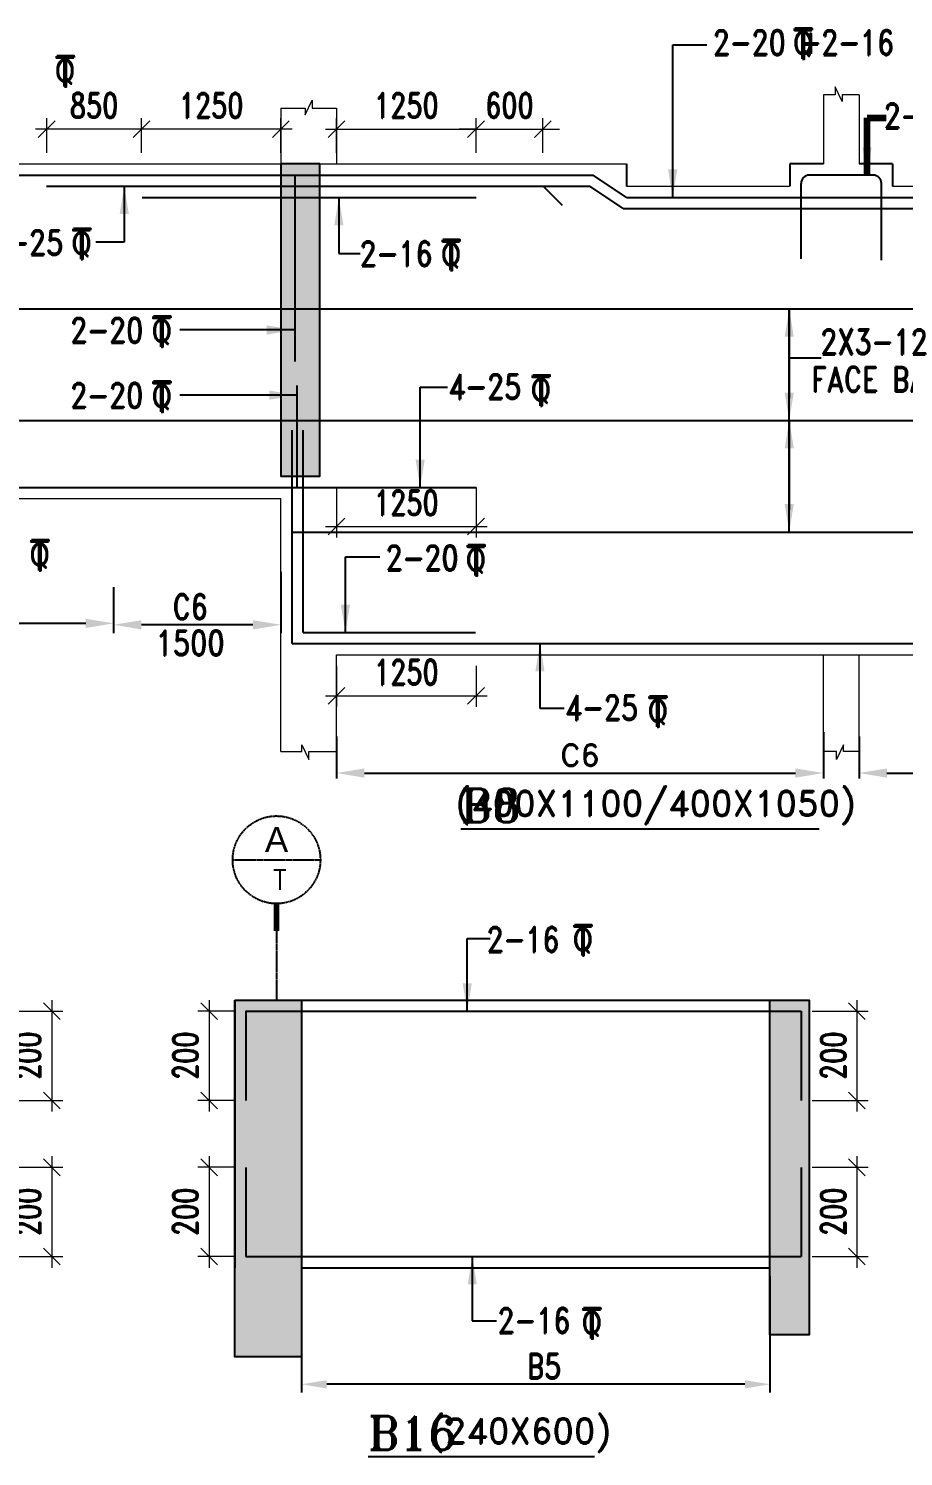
# Model space of a CAD drawing. Header units: millimetres. Extents: x 2061841 to 105821645, y -77612 to 48520811.
# Drawn here: x 2566034 to 2573880, y 29603 to 42404 of the extents above; entities that cross this region are included whole.
import ezdxf
from ezdxf.enums import TextEntityAlignment as Align

# ---------------------------------------------------------------- set-up
doc = ezdxf.new("R2010")
doc.units = ezdxf.units.MM
doc.header["$LTSCALE"] = 10
doc.header["$MEASUREMENT"] = 0
doc.linetypes.add('BASEMENT COLUMN SETTING OUT-PART 2_R4$0$CENTER', pattern=[2, 1.25, -0.25, 0.25, -0.25])
doc.linetypes.add('CENTER', pattern=[2, 1.25, -0.25, 0.25, -0.25])
for name, color, linetype in [('A-Grid-Tower', 8, 'CENTER'), ('BASEMENT COLUMN SETTING OUT-PART 2_R4$0$A-GRID-MAIN', 2, 'BASEMENT COLUMN SETTING OUT-PART 2_R4$0$CENTER'), ('BEAM', 4, 'Continuous'), ('BEAM HATCH', 252, 'Continuous'), ('BEAM STIRRUPS', 3, 'Continuous'), ('DIM1', 3, 'Continuous'), ('LEADER', 3, 'Continuous'), ('REIN', 1, 'Continuous'), ('SHEET', 7, 'Continuous'), ('VIN_BEAM', 4, 'Continuous')]:
    doc.layers.add(name, color=color, linetype=linetype)
doc.layers.add('TEXT', color=2, linetype='Continuous', lineweight=25)
doc.layers.add('VIN_SLAB DIMENSION', color=3, linetype='Continuous', lineweight=13)
doc.styles.add('200', font='romand.shx', dxfattribs={"width": 0.8, "height": 225})
doc.styles.add('BASEMENT COLUMN SETTING OUT-PART 2_R4$0$MAS-TXTL', font='arial.ttf', dxfattribs={"height": 200})
doc.styles.add('BASEMENT COLUMN SETTING OUT-PART 2_R4$0$MAS-TXTS', font='romans.shx', dxfattribs={"width": 0.8, "height": 180})
doc.styles.add('GRID', font='romand.shx')
doc.styles.add('PK', font='romand.shx', dxfattribs={"width": 0.7, "height": 225})
doc.styles.add('PRP 100', font='romand.shx', dxfattribs={"width": 0.75})
doc.styles.add('RD', font='romand.shx', dxfattribs={"width": 0.9, "height": 225})
doc.styles.add('ROMAND', font='romand', dxfattribs={"height": 200})
doc.styles.add('RT', font='romant.shx', dxfattribs={"height": 250})
doc.dimstyles.new('dim', dxfattribs={"dimtxt": 225, "dimasz": 150, "dimexe": 100, "dimexo": 100, "dimgap": 100, "dimtad": 1, "dimdec": 0, "dimlfac": -1, "dimrnd": 5, "dimdsep": 46, "dimtxsty": 'PRP 100', "dimblk": 'OBLIQUE', "dimcen": 1.5, "dimdle": 100, "dimclrd": 3, "dimclre": 3, "dimclrt": 2, "dimadec": 0, "dimazin": 0, "dimtfac": 1, "dimtdec": 0, "dimtix": 1, "dimtmove": 0, "dimatfit": 3, "dimldrblk": 'OBLIQUE', "dimfxl": 200, "dimlwd": -1, "dimlwe": -1, "dimarcsym": 0})
doc.dimstyles.new('GR', dxfattribs={"dimtxt": 225, "dimasz": 100, "dimexe": 50, "dimexo": 50, "dimgap": 40, "dimtad": 1, "dimdec": 0, "dimzin": 0, "dimdsep": 46, "dimtxsty": 'RD', "dimblk1": 'OBLIQUE', "dimblk2": 'OBLIQUE', "dimsah": 1, "dimcen": 0, "dimdle": 100, "dimclrd": 3, "dimclre": 3, "dimclrt": 2, "dimadec": 0, "dimazin": 0, "dimtfac": 1, "dimtdec": 0, "dimtix": 1, "dimtmove": 0, "dimatfit": 3, "dimfxl": 1, "dimtolj": 1, "dimtzin": 0, "dimarcsym": 0})
doc.dimstyles.new('GR2', dxfattribs={"dimtxt": 225, "dimasz": 100, "dimexe": 75, "dimexo": 75, "dimgap": 50, "dimtad": 1, "dimdec": 0, "dimdsep": 46, "dimtxsty": '200', "dimblk1": 'OBLIQUE', "dimblk2": 'OBLIQUE', "dimsah": 1, "dimcen": 50, "dimdle": 75, "dimclrd": 3, "dimclre": 3, "dimclrt": 2, "dimadec": 0, "dimazin": 0, "dimtfac": 1, "dimtdec": 0, "dimtix": 1, "dimtmove": 0, "dimatfit": 3, "dimldrblk": 'OBLIQUE', "dimfxl": 1, "dimtolj": 1, "dimtzin": 0, "dimarcsym": 0})
doc.dimstyles.new('GRID', dxfattribs={"dimtxt": 300, "dimasz": 75, "dimexe": 50, "dimexo": 50, "dimgap": 60, "dimtad": 1, "dimdec": 0, "dimdsep": 46, "dimtxsty": 'GRID', "dimblk1": 'OBLIQUE', "dimblk2": 'OBLIQUE', "dimsah": 1, "dimcen": 2.5, "dimdle": 50, "dimclrd": 3, "dimclre": 3, "dimclrt": 2, "dimadec": 0, "dimazin": 0, "dimtfac": 1, "dimtdec": 0, "dimtmove": 0, "dimatfit": 3, "dimldrblk": 'OBLIQUE', "dimfxl": 1, "dimarcsym": 0})

# ---------------------------------------------------------------- blocks, each defined once
blk = doc.blocks.new('*D2488')
at = {"layer": 'Defpoints', "color": 0, "linetype": 'Continuous', "ltscale": 20, "transparency": 16777216}
for p in [(2568797, 36108, -52), (2573162, 36147, -52), (2573162, 35730)]:
    blk.add_point(p, dxfattribs=at)
at = {"layer": 'DIM1', "color": 3, "linetype": 'Continuous', "lineweight": -2, "ltscale": 20, "transparency": 16777216}
for p, q in [((2568797, 36058), (2568797, 35680)), ((2573162, 36097), (2573162, 35680)), ((2569047, 35730), (2572912, 35730))]:
    blk.add_line(p, q, dxfattribs=at)
at = {"layer": 'DIM1', "color": 3, "linetype": 'Continuous', "ltscale": 20, "transparency": 16777216}
for points in [[(2569047, 35771), (2569047, 35688), (2568797, 35730)], [(2572912, 35771), (2572912, 35688), (2573162, 35730)]]:
    blk.add_solid(points, dxfattribs=at)
at = {"layer": 'DIM1', "color": 2, "linetype": 'Continuous', "ltscale": 20, "transparency": 16777216, "insert": (2570980, 35890), "char_height": 200, "attachment_point": 5, "style": 'GRID'}
blk.add_mtext('C6', dxfattribs=at)
blk = doc.blocks.new('_Oblique')
at = {"color": 0, "linetype": 'ByBlock', "lineweight": -2}
blk.add_line((-0.5, -0.5), (0.5, 0.5), dxfattribs=at)
blk = doc.blocks.new('A$C33BE299A')
at = {"layer": 'SHEET', "color": 4, "style": 'ROMAND'}
for s, height, p in [('T', 170, (-16.2, 0)), ('Q', 125, (-14.4, 26.9))]:
    blk.add_text(s, height=height, dxfattribs=at).set_placement(p)
blk = doc.blocks.new('*D2497')
at = {"layer": 'Defpoints', "color": 0, "transparency": 16777216}
for p in [(2570047, 41502), (2568797, 41191, 0), (2570047, 41191, 0)]:
    blk.add_point(p, dxfattribs=at)
at = {"layer": 'VIN_SLAB DIMENSION', "color": 3, "transparency": 16777216}
for p, q in [((2568697, 41502), (2570147, 41502)), ((2568797, 41291), (2568797, 41602)), ((2570047, 41291), (2570047, 41602))]:
    blk.add_line(p, q, dxfattribs=at)
at = {"layer": 'VIN_SLAB DIMENSION', "color": 3, "transparency": 16777216, "xscale": 150, "yscale": 150, "zscale": 150, "rotation": 180}
blk.add_blockref('_Oblique', (2568797, 41502), dxfattribs=at)
at = {"layer": 'VIN_SLAB DIMENSION', "color": 3, "transparency": 16777216, "xscale": 150, "yscale": 150, "zscale": 150}
blk.add_blockref('_Oblique', (2570047, 41502), dxfattribs=at)
at = {"layer": 'VIN_SLAB DIMENSION', "color": 2, "transparency": 16777216, "insert": (2569422, 41715), "char_height": 225, "attachment_point": 5, "style": 'PRP 100'}
blk.add_mtext('1250', dxfattribs=at)
blk = doc.blocks.new('OBLIQUE')
blk = doc.blocks.new('*D2499')
at = {"layer": 'Defpoints', "color": 0, "linetype": 'Continuous', "ltscale": 20, "transparency": 16777216}
for p in [(2573482, 36108, -52), (2577847, 36147, -52), (2577847, 35730)]:
    blk.add_point(p, dxfattribs=at)
at = {"layer": 'DIM1', "color": 3, "linetype": 'Continuous', "lineweight": -2, "ltscale": 20, "transparency": 16777216}
for p, q in [((2573482, 36058), (2573482, 35680)), ((2577847, 36097), (2577847, 35680)), ((2573732, 35730), (2577597, 35730))]:
    blk.add_line(p, q, dxfattribs=at)
at = {"layer": 'DIM1', "color": 3, "linetype": 'Continuous', "ltscale": 20, "transparency": 16777216}
for points in [[(2573732, 35771), (2573732, 35688), (2573482, 35730)], [(2577597, 35771), (2577597, 35688), (2577847, 35730)]]:
    blk.add_solid(points, dxfattribs=at)
at = {"layer": 'DIM1', "color": 2, "linetype": 'Continuous', "ltscale": 20, "transparency": 16777216, "insert": (2575665, 35890), "char_height": 200, "attachment_point": 5, "style": 'GRID'}
blk.add_mtext('C6', dxfattribs=at)
blk = doc.blocks.new('*D2462')
at = {"layer": 'BEAM STIRRUPS', "color": 3, "lineweight": -2, "ltscale": 0.25, "transparency": 16777216}
for p, q in [((2572683, 31220), (2572683, 30175)), ((2568483, 31047), (2568483, 30175)), ((2572458, 30250), (2568708, 30250))]:
    blk.add_line(p, q, dxfattribs=at)
at = {"layer": 'BEAM STIRRUPS', "color": 3, "linetype": 'Continuous', "ltscale": 0.25, "transparency": 16777216}
for points in [[(2568708, 30287), (2568708, 30212), (2568483, 30250)], [(2572458, 30287), (2572458, 30212), (2572683, 30250)]]:
    blk.add_solid(points, dxfattribs=at)
at = {"layer": 'Defpoints', "color": 0, "linetype": 'Continuous', "ltscale": 0.25, "transparency": 16777216}
for p in [(2572683, 31295, 46), (2568483, 31122, 2), (2568483, 30250)]:
    blk.add_point(p, dxfattribs=at)
at = {"layer": 'BEAM STIRRUPS', "color": 2, "linetype": 'Continuous', "ltscale": 0.25, "transparency": 16777216, "insert": (2570658, 30412), "char_height": 225, "attachment_point": 5, "rotation": 360, "style": '200'}
blk.add_mtext('\\A1;B5', dxfattribs=at)
blk = doc.blocks.new('*D2320')
at = {"layer": 'Defpoints', "color": 0, "transparency": 16777216}
for p in [(2568797, 36791, 0), (2570047, 36791, 0), (2570047, 36422)]:
    blk.add_point(p, dxfattribs=at)
at = {"layer": 'VIN_SLAB DIMENSION', "color": 3, "transparency": 16777216}
for p, q in [((2568797, 36691), (2568797, 36322)), ((2570047, 36691), (2570047, 36322)), ((2568697, 36422), (2570147, 36422))]:
    blk.add_line(p, q, dxfattribs=at)
at = {"layer": 'VIN_SLAB DIMENSION', "color": 3, "transparency": 16777216, "xscale": 150, "yscale": 150, "zscale": 150, "rotation": 180}
blk.add_blockref('_Oblique', (2568797, 36422), dxfattribs=at)
at = {"layer": 'VIN_SLAB DIMENSION', "color": 3, "transparency": 16777216, "xscale": 150, "yscale": 150, "zscale": 150}
blk.add_blockref('_Oblique', (2570047, 36422), dxfattribs=at)
at = {"layer": 'VIN_SLAB DIMENSION', "color": 2, "transparency": 16777216, "insert": (2569422, 36634), "char_height": 225, "attachment_point": 5, "style": 'PRP 100'}
blk.add_mtext('1250', dxfattribs=at)
blk = doc.blocks.new('*D2323')
at = {"layer": 'BEAM', "color": 3, "lineweight": -2, "transparency": 16777216}
for p, q in [((2568297, 37533), (2568297, 36984)), ((2566797, 37397), (2566797, 36984)), ((2568047, 37059), (2567047, 37059))]:
    blk.add_line(p, q, dxfattribs=at)
at = {"layer": 'BEAM', "color": 3, "transparency": 16777216}
for points in [[(2567047, 37100), (2567047, 37017), (2566797, 37059)], [(2568047, 37100), (2568047, 37017), (2568297, 37059)]]:
    blk.add_solid(points, dxfattribs=at)
at = {"layer": 'Defpoints', "color": 0, "transparency": 16777216}
for p in [(2568297, 37608, 0), (2566797, 37472, 0), (2566797, 37059)]:
    blk.add_point(p, dxfattribs=at)
at = {"layer": 'BEAM', "color": 2, "transparency": 16777216, "char_height": 225, "attachment_point": 5, "style": '200'}
for s, insert in [('\\A1;C6', (2567484, 37221)), ('\\A1;1500', (2567484, 36896))]:
    blk.add_mtext(s, dxfattribs=dict(at, insert=insert))
blk = doc.blocks.new('*D2324')
at = {"layer": 'BEAM', "color": 3, "lineweight": -2, "transparency": 16777216}
for p, q in [((2562947, 37303), (2562947, 36997)), ((2566797, 37322), (2566797, 36997)), ((2563197, 37072), (2566547, 37072))]:
    blk.add_line(p, q, dxfattribs=at)
at = {"layer": 'BEAM', "color": 3, "transparency": 16777216}
for points in [[(2563197, 37113), (2563197, 37030), (2562947, 37072)], [(2566547, 37113), (2566547, 37030), (2566797, 37072)]]:
    blk.add_solid(points, dxfattribs=at)
at = {"layer": 'Defpoints', "color": 0, "transparency": 16777216}
for p in [(2566797, 37397, 14), (2562947, 37378), (2566797, 37072)]:
    blk.add_point(p, dxfattribs=at)
at = {"layer": 'BEAM', "color": 2, "transparency": 16777216, "insert": (2564872, 37234), "char_height": 225, "attachment_point": 5, "style": '200'}
blk.add_mtext('\\A1;C7', dxfattribs=at)
blk = doc.blocks.new('*D2366')
at = {"layer": 'Defpoints', "color": 0, "transparency": 16777216}
for p in [(2567047, 41502), (2567047, 41191, 0), (2568297, 41191, 0)]:
    blk.add_point(p, dxfattribs=at)
at = {"layer": 'VIN_SLAB DIMENSION', "color": 3, "transparency": 16777216}
for p, q in [((2568397, 41502), (2566947, 41502)), ((2567047, 41291), (2567047, 41602)), ((2568297, 41291), (2568297, 41602))]:
    blk.add_line(p, q, dxfattribs=at)
at = {"layer": 'VIN_SLAB DIMENSION', "color": 3, "transparency": 16777216, "xscale": 150, "yscale": 150, "zscale": 150, "rotation": 180}
blk.add_blockref('_Oblique', (2567047, 41502), dxfattribs=at)
at = {"layer": 'VIN_SLAB DIMENSION', "color": 3, "transparency": 16777216, "xscale": 150, "yscale": 150, "zscale": 150}
blk.add_blockref('_Oblique', (2568297, 41502), dxfattribs=at)
at = {"layer": 'VIN_SLAB DIMENSION', "color": 2, "transparency": 16777216, "insert": (2567672, 41715), "char_height": 225, "attachment_point": 5, "style": 'PRP 100'}
blk.add_mtext('1250', dxfattribs=at)
blk = doc.blocks.new('*D2367')
at = {"layer": 'Defpoints', "color": 0, "transparency": 16777216}
for p in [(2566197, 41502), (2566197, 41191), (2567047, 41191)]:
    blk.add_point(p, dxfattribs=at)
at = {"layer": 'VIN_SLAB DIMENSION', "color": 3, "transparency": 16777216}
for p, q in [((2567147, 41502), (2566097, 41502)), ((2566197, 41291), (2566197, 41602)), ((2567047, 41291), (2567047, 41602))]:
    blk.add_line(p, q, dxfattribs=at)
at = {"layer": 'VIN_SLAB DIMENSION', "color": 3, "transparency": 16777216, "xscale": 150, "yscale": 150, "zscale": 150, "rotation": 180}
blk.add_blockref('_Oblique', (2566197, 41502), dxfattribs=at)
at = {"layer": 'VIN_SLAB DIMENSION', "color": 3, "transparency": 16777216, "xscale": 150, "yscale": 150, "zscale": 150}
blk.add_blockref('_Oblique', (2567047, 41502), dxfattribs=at)
at = {"layer": 'VIN_SLAB DIMENSION', "color": 2, "transparency": 16777216, "insert": (2566622, 41715), "char_height": 225, "attachment_point": 5, "style": 'PRP 100'}
blk.add_mtext('850', dxfattribs=at)
blk = doc.blocks.new('*D2388')
at = {"layer": 'Defpoints', "color": 0, "transparency": 16777216}
for p in [(2568797, 38391, 0), (2570047, 38391, 0), (2570047, 37940)]:
    blk.add_point(p, dxfattribs=at)
at = {"layer": 'VIN_SLAB DIMENSION', "color": 3, "transparency": 16777216}
for p, q in [((2568797, 38291), (2568797, 37840)), ((2570047, 38291), (2570047, 37840)), ((2568697, 37940), (2570147, 37940))]:
    blk.add_line(p, q, dxfattribs=at)
at = {"layer": 'VIN_SLAB DIMENSION', "color": 3, "transparency": 16777216, "xscale": 150, "yscale": 150, "zscale": 150, "rotation": 180}
blk.add_blockref('_Oblique', (2568797, 37940), dxfattribs=at)
at = {"layer": 'VIN_SLAB DIMENSION', "color": 3, "transparency": 16777216, "xscale": 150, "yscale": 150, "zscale": 150}
blk.add_blockref('_Oblique', (2570047, 37940), dxfattribs=at)
at = {"layer": 'VIN_SLAB DIMENSION', "color": 2, "transparency": 16777216, "insert": (2569422, 38153), "char_height": 225, "attachment_point": 5, "style": 'PRP 100'}
blk.add_mtext('1250', dxfattribs=at)
blk = doc.blocks.new('*D2390')
at = {"layer": 'Defpoints', "color": 0, "transparency": 16777216}
for p in [(2570647, 41502), (2570047, 41191), (2570647, 41191)]:
    blk.add_point(p, dxfattribs=at)
at = {"layer": 'VIN_SLAB DIMENSION', "color": 3, "transparency": 16777216}
for p, q in [((2570047, 41502), (2569897, 41502)), ((2570047, 41291), (2570047, 41602)), ((2570047, 41502), (2570647, 41502)), ((2570647, 41291), (2570647, 41602)), ((2570647, 41502), (2570797, 41502))]:
    blk.add_line(p, q, dxfattribs=at)
at = {"layer": 'VIN_SLAB DIMENSION', "color": 3, "transparency": 16777216, "xscale": 150, "yscale": 150, "zscale": 150}
blk.add_blockref('_Oblique', (2570047, 41502), dxfattribs=at)
at = {"layer": 'VIN_SLAB DIMENSION', "color": 3, "transparency": 16777216, "xscale": 150, "yscale": 150, "zscale": 150, "rotation": 180}
blk.add_blockref('_Oblique', (2570647, 41502), dxfattribs=at)
at = {"layer": 'VIN_SLAB DIMENSION', "color": 2, "transparency": 16777216, "insert": (2570347, 41715), "char_height": 225, "attachment_point": 5, "style": 'PRP 100'}
blk.add_mtext('600', dxfattribs=at)
blk = doc.blocks.new('BASEMENT COLUMN SETTING OUT-PART 2_R4$0$GRID TARGET1')
blk.add_wipeout([(393, -655), (392, -641), (392, -628), (390, -614), (389, -600), (387, -587), (384, -573), (381, -560), (377, -547), (373, -534), (369, -521), (364, -508), (359, -495), (353, -483), (347, -471), (340, -459), (333, -447), (325, -435), (318, -424), (309, -413), (301, -403), (292, -392), (282, -382), (273, -373), (263, -363), (252, -354), (242, -346), (231, -337), (220, -330), (208, -322), (196, -315), (184, -308), (172, -302), (160, -296), (147, -291), (134, -286), (121, -282), (108, -278), (95, -274), (82, -271), (68, -268), (55, -266), (41, -265), (27, -263), (14, -263), (0, -262), (-14, -263), (-27, -263), (-41, -265), (-55, -266), (-68, -268), (-82, -271), (-95, -274), (-108, -278), (-121, -282), (-134, -286), (-147, -291), (-160, -296), (-172, -302), (-184, -308), (-196, -315), (-208, -322), (-220, -330), (-231, -337), (-242, -346), (-252, -354), (-263, -363), (-273, -373), (-282, -382), (-292, -392), (-301, -403), (-309, -413), (-318, -424), (-325, -435), (-333, -447), (-340, -459), (-347, -471), (-353, -483), (-359, -495), (-364, -508), (-369, -521), (-373, -534), (-377, -547), (-381, -560), (-384, -573), (-387, -587), (-389, -600), (-390, -614), (-392, -628), (-392, -641), (-393, -655), (-392, -669), (-392, -682), (-390, -696), (-389, -710), (-387, -723), (-384, -737), (-381, -750), (-377, -763), (-373, -776), (-369, -789), (-364, -802), (-359, -815), (-353, -827), (-347, -839), (-340, -851), (-333, -863), (-325, -875), (-318, -886), (-309, -897), (-301, -907), (-292, -918), (-282, -928), (-273, -937), (-263, -947), (-252, -956), (-242, -964), (-231, -973), (-220, -981), (-208, -988), (-196, -995), (-184, -1002), (-172, -1008), (-160, -1014), (-147, -1019), (-134, -1024), (-121, -1028), (-108, -1032), (-95, -1036), (-82, -1039), (-68, -1042), (-55, -1044), (-41, -1046), (-27, -1047), (-14, -1047), (0, -1048), (14, -1047), (27, -1047), (41, -1046), (55, -1044), (68, -1042), (82, -1039), (95, -1036), (108, -1032), (121, -1028), (134, -1024), (147, -1019), (160, -1014), (172, -1008), (184, -1002), (196, -995), (208, -988), (220, -981), (231, -973), (242, -964), (252, -956), (263, -947), (273, -937), (282, -928), (292, -918), (301, -907), (309, -897), (318, -886), (325, -875), (333, -863), (340, -851), (347, -839), (353, -827), (359, -815), (364, -802), (369, -789), (373, -776), (377, -763), (381, -750), (384, -737), (387, -723), (389, -710), (390, -696), (392, -682), (392, -669)])
blk.add_line((-393, -655), (393, -655))
at = {"const_width": 48.8}
blk.add_lwpolyline([(0, -1048), (0, -1292)], dxfattribs=at)
blk.add_circle((0, -655), 393)
for tag, height, style, p in [('AS', 225, 'BASEMENT COLUMN SETTING OUT-PART 2_R4$0$MAS-TXTL', (0, -586)), ('REF', 180, 'BASEMENT COLUMN SETTING OUT-PART 2_R4$0$MAS-TXTS', (29, -925))]:
    blk.add_attdef(tag, text='', height=height, dxfattribs=dict(style=style)).set_placement(p, align=Align.CENTER)
blk = doc.blocks.new('*D1484')
at = {"layer": 'Defpoints', "color": 0, "transparency": 16777216}
for p in [(2565742, 33595, 52), (2565742, 32795, 51), (2566243, 32795)]:
    blk.add_point(p, dxfattribs=at)
at = {"layer": 'VIN_SLAB DIMENSION', "color": 3, "transparency": 16777216}
for p, q in [((2566243, 33695), (2566243, 32695)), ((2565842, 33595), (2566343, 33595)), ((2565842, 32795), (2566343, 32795))]:
    blk.add_line(p, q, dxfattribs=at)
at = {"layer": 'VIN_SLAB DIMENSION', "color": 3, "transparency": 16777216, "xscale": 150, "yscale": 150, "zscale": 150}
for p, rotation in [((2566243, 33595), 90), ((2566243, 32795), 270)]:
    blk.add_blockref('_Oblique', p, dxfattribs=dict(at, rotation=rotation))
at = {"layer": 'VIN_SLAB DIMENSION', "color": 2, "transparency": 16777216, "insert": (2566030, 33195), "char_height": 225, "attachment_point": 5, "rotation": 90, "style": 'PRP 100'}
blk.add_mtext('200', dxfattribs=at)
blk = doc.blocks.new('*D1485')
at = {"layer": 'Defpoints', "color": 0, "transparency": 16777216}
for p in [(2565742, 32195, 52), (2565742, 31395, 51), (2566243, 31395)]:
    blk.add_point(p, dxfattribs=at)
at = {"layer": 'VIN_SLAB DIMENSION', "color": 3, "transparency": 16777216}
for p, q in [((2566243, 32295), (2566243, 31295)), ((2565842, 32195), (2566343, 32195)), ((2565842, 31395), (2566343, 31395))]:
    blk.add_line(p, q, dxfattribs=at)
at = {"layer": 'VIN_SLAB DIMENSION', "color": 3, "transparency": 16777216, "xscale": 150, "yscale": 150, "zscale": 150}
for p, rotation in [((2566243, 32195), 90), ((2566243, 31395), 270)]:
    blk.add_blockref('_Oblique', p, dxfattribs=dict(at, rotation=rotation))
at = {"layer": 'VIN_SLAB DIMENSION', "color": 2, "transparency": 16777216, "insert": (2566030, 31795), "char_height": 225, "attachment_point": 5, "rotation": 90, "style": 'PRP 100'}
blk.add_mtext('200', dxfattribs=at)
blk = doc.blocks.new('*D1486')
at = {"layer": 'Defpoints', "color": 0, "transparency": 16777216}
for p in [(2567983, 33595, 52), (2567653, 32795), (2567983, 32795, 51)]:
    blk.add_point(p, dxfattribs=at)
at = {"layer": 'VIN_SLAB DIMENSION', "color": 3, "transparency": 16777216}
for p, q in [((2567653, 33695), (2567653, 32695)), ((2567883, 33595), (2567553, 33595)), ((2567883, 32795), (2567553, 32795))]:
    blk.add_line(p, q, dxfattribs=at)
at = {"layer": 'VIN_SLAB DIMENSION', "color": 3, "transparency": 16777216, "xscale": 150, "yscale": 150, "zscale": 150}
for p, rotation in [((2567653, 33595), 90), ((2567653, 32795), 270)]:
    blk.add_blockref('_Oblique', p, dxfattribs=dict(at, rotation=rotation))
at = {"layer": 'VIN_SLAB DIMENSION', "color": 2, "transparency": 16777216, "insert": (2567441, 33195), "char_height": 225, "attachment_point": 5, "rotation": 90, "style": 'PRP 100'}
blk.add_mtext('200', dxfattribs=at)
blk = doc.blocks.new('*D1487')
at = {"layer": 'Defpoints', "color": 0, "transparency": 16777216}
for p in [(2567983, 32195, 52), (2567653, 31395), (2567983, 31395, 51)]:
    blk.add_point(p, dxfattribs=at)
at = {"layer": 'VIN_SLAB DIMENSION', "color": 3, "transparency": 16777216}
for p, q in [((2567653, 32295), (2567653, 31295)), ((2567883, 32195), (2567553, 32195)), ((2567883, 31395), (2567553, 31395))]:
    blk.add_line(p, q, dxfattribs=at)
at = {"layer": 'VIN_SLAB DIMENSION', "color": 3, "transparency": 16777216, "xscale": 150, "yscale": 150, "zscale": 150}
for p, rotation in [((2567653, 32195), 90), ((2567653, 31395), 270)]:
    blk.add_blockref('_Oblique', p, dxfattribs=dict(at, rotation=rotation))
at = {"layer": 'VIN_SLAB DIMENSION', "color": 2, "transparency": 16777216, "insert": (2567441, 31795), "char_height": 225, "attachment_point": 5, "rotation": 90, "style": 'PRP 100'}
blk.add_mtext('200', dxfattribs=at)
blk = doc.blocks.new('*D1488')
at = {"layer": 'Defpoints', "color": 0, "transparency": 16777216}
for p in [(2572962, 33595, 52), (2572962, 32795, 51), (2573463, 32795)]:
    blk.add_point(p, dxfattribs=at)
at = {"layer": 'VIN_SLAB DIMENSION', "color": 3, "transparency": 16777216}
for p, q in [((2573463, 33695), (2573463, 32695)), ((2573062, 33595), (2573563, 33595)), ((2573062, 32795), (2573563, 32795))]:
    blk.add_line(p, q, dxfattribs=at)
at = {"layer": 'VIN_SLAB DIMENSION', "color": 3, "transparency": 16777216, "xscale": 150, "yscale": 150, "zscale": 150}
for p, rotation in [((2573463, 33595), 90), ((2573463, 32795), 270)]:
    blk.add_blockref('_Oblique', p, dxfattribs=dict(at, rotation=rotation))
at = {"layer": 'VIN_SLAB DIMENSION', "color": 2, "transparency": 16777216, "insert": (2573251, 33195), "char_height": 225, "attachment_point": 5, "rotation": 90, "style": 'PRP 100'}
blk.add_mtext('200', dxfattribs=at)
blk = doc.blocks.new('*D1489')
at = {"layer": 'Defpoints', "color": 0, "transparency": 16777216}
for p in [(2572962, 32195, 52), (2572962, 31395, 51), (2573463, 31395)]:
    blk.add_point(p, dxfattribs=at)
at = {"layer": 'VIN_SLAB DIMENSION', "color": 3, "transparency": 16777216}
for p, q in [((2573463, 32295), (2573463, 31295)), ((2573062, 32195), (2573563, 32195)), ((2573062, 31395), (2573563, 31395))]:
    blk.add_line(p, q, dxfattribs=at)
at = {"layer": 'VIN_SLAB DIMENSION', "color": 3, "transparency": 16777216, "xscale": 150, "yscale": 150, "zscale": 150}
for p, rotation in [((2573463, 32195), 90), ((2573463, 31395), 270)]:
    blk.add_blockref('_Oblique', p, dxfattribs=dict(at, rotation=rotation))
at = {"layer": 'VIN_SLAB DIMENSION', "color": 2, "transparency": 16777216, "insert": (2573251, 31795), "char_height": 225, "attachment_point": 5, "rotation": 90, "style": 'PRP 100'}
blk.add_mtext('200', dxfattribs=at)

msp = doc.modelspace()

# ---------------------------------------------------------------- hatches: boundary and pattern name
at = {"layer": 'BEAM HATCH'}
for points in [[(2568647, 41190.6), (2568297, 41190.6), (2568297, 38390.6), (2568647, 38390.6)], [(2567883.1, 33694.6), (2568483.1, 33694.6), (2568483.1, 30494.6), (2567883.1, 30494.6)], [(2572683.1, 33694.6), (2573033.1, 33694.6), (2573033.1, 30694.6), (2572683.1, 30694.6)]]:
    msp.add_hatch(color=252, dxfattribs=at).paths.add_polyline_path(points)

# ---------------------------------------------------------------- linework, layer by layer
at = {"layer": 'A-Grid-Tower', "color": 6}
msp.add_line((2568258.2, 34315, 0), (2568258.2, 33694.6, 0), dxfattribs=at)
at = {"layer": 'BEAM', "lineweight": 13}
for p, q in [((2573266.4, 41880.6, -51.6), (2573266.4, 41810, -51.6)), ((2573329.5, 41749.1, -51.6), (2573266.4, 41880.6, -51.6)), ((2568515.1, 41629.6, -51.6), (2568578.2, 41761.2, -51.6)), ((2568578.2, 41761.2, -51.6), (2568578.2, 41690.6, -51.6)), ((2573162, 41810, 0), (2573162, 41190.6, 0)), ((2573266.4, 41810, -51.6), (2573162, 41810, 51.6)), ((2573329.5, 41810, -51.6), (2573329.5, 41749.1, -51.6)), ((2573482, 41810, 0), (2573329.5, 41810, -51.6)), ((2573482, 41810, 0), (2573482, 41190.6, 0)), ((2568297.1, 41690.6, 0), (2568297.1, 41190.6, 0)), ((2568297.1, 41690.6, 0), (2568515.1, 41690.6, -51.6)), ((2568515.1, 41690.6, -51.6), (2568515.1, 41629.6, -51.6)), ((2568578.2, 41690.6, -51.6), (2568797.1, 41690.6, 51.6)), ((2568797.1, 41690.6, 0), (2568797.1, 41190.6, 0)), ((2560697, 41190.6, 51.6), (2571397, 41190.6, 51.6)), ((2571397, 40990.6, 0), (2572862, 40990.6, 0)), ((2573782.1, 40990.6, 0), (2575247, 40990.6, 0)), ((2561447, 38190.6, 0), (2568297.1, 38190.6, 0)), ((2568297.1, 35921.5, 51.6), (2568297.1, 38190.6, 0)), ((2568797.1, 36790.6, 51.6), (2577847, 36790.6, 51.6)), ((2568797.1, 35921.5, 51.6), (2568797.1, 36790.6, 51.6)), ((2573162, 35921.5, 51.6), (2573162, 36790.6, 0)), ((2573482, 35921.5, 51.6), (2573482, 36790.6, 0)), ((2568485, 35921.5, 0), (2568485, 35982.5, 0)), ((2568485, 35982.5, 0), (2568548.2, 35850.9, 0)), ((2573342.1, 35982.5, 0), (2573279, 35850.9, 0)), ((2573342.1, 35921.5, 0), (2573342.1, 35982.5, 0)), ((2568297.1, 35921.5, 51.6), (2568485, 35921.5, 0)), ((2568548.2, 35921.5, 0), (2568797.1, 35921.5, 103.1)), ((2568548.2, 35850.9, 0), (2568548.2, 35921.5, 0)), ((2573279, 35921.5, 0), (2573162, 35921.5, 103.1)), ((2573279, 35850.9, 0), (2573279, 35921.5, 0)), ((2573482, 35921.5, 51.6), (2573342.1, 35921.5, 0))]:
    msp.add_line(p, q, dxfattribs=at)
at = {"layer": 'BEAM'}
for p, q in [((2571397, 41190.6, 51.6), (2571397, 40990.6, 0)), ((2573162, 41190.6, 0), (2572862, 41190.6, 0)), ((2572862, 41190.6, 0), (2572862, 40990.6, 0)), ((2573782.1, 41190.6, 0), (2573482, 41190.6, 0)), ((2573782.1, 41190.6, 0), (2573782.1, 40990.6, 0)), ((2567883.1, 33694.6, 0), (2567883.1, 31294.6, 0)), ((2567883.1, 33694.6, 0), (2573033.1, 33694.6, 0)), ((2573033.1, 33694.6, 0), (2573033.1, 31294.6, 0)), ((2573033.1, 33594.6, 0), (2573033.1, 31394.6, 0)), ((2568483.1, 31294.6, 0), (2572683.1, 31294.6, 0))]:
    msp.add_line(p, q, dxfattribs=at)
at = {"layer": 'BEAM', "elevation": 0}
for points in [[(2567883.1, 33694.6), (2568483.1, 33694.6), (2568483.1, 30494.6), (2567883.1, 30494.6)], [(2572683.1, 33694.6), (2573033.1, 33694.6), (2573033.1, 30694.6), (2572683.1, 30694.6)]]:
    msp.add_lwpolyline(points, close=True, dxfattribs=at)
at = {"layer": 'LEADER', "color": 3}
msp.add_line((2572855.8, 39452.2, 51.6), (2573143, 39452.2, 51.6), dxfattribs=at)
at = {"layer": 'REIN'}
for p, q in [((2564586.8, 41090.6, 51.6), (2571097, 41090.6, 0)), ((2566195.9, 40990.6, 0), (2571066.8, 40990.6, 0)), ((2568421.1, 41090.6, 0), (2568421.1, 39418, 0)), ((2570648.9, 40990.6, 0), (2570819.8, 40819.9, 0)), ((2571366.8, 40790.6, 0), (2571066.8, 40990.6, 0)), ((2571397, 40890.6, 0), (2571097, 41090.6, 0)), ((2572962, 40339, 0), (2572962, 41015.6, 0)), ((2573607.1, 41090.6, 0), (2573037, 41090.6, 0)), ((2573682.1, 40326.3, 0), (2573682.1, 41015.6, 0)), ((2567052.7, 40890.6, 0), (2570047.1, 40890.6, 0)), ((2571397, 40890.6, 51.6), (2575240.1, 40890.6, 51.6)), ((2571366.8, 40790.6, 0), (2575240.1, 40790.6, 0)), ((2561016.6, 39890.6, 51.6), (2585875.5, 39890.6, 0)), ((2568444.1, 38290.6, 16.6), (2568444.1, 39203.7, 16.6)), ((2560896.2, 38890.6, 51.6), (2585790.7, 38890.6, 0)), ((2568397.1, 36890.6, 29.5), (2568397.1, 38803.3, 0)), ((2568497.1, 36990.6, 28), (2568497.1, 38803.3, 0)), ((2560896.2, 38290.6, 51.6), (2570047.1, 38290.6, 15.1)), ((2568397.1, 37890, 14.1), (2578247.3, 37890.8, 16.8)), ((2568397.1, 36890.6, 51.6), (2578247.2, 36890.6, 51.6)), ((2568497.1, 36990.6, 51.6), (2570042.5, 36990.6, 51.6)), ((2567983.1, 33594.6, 0), (2572962.4, 33594.6, 0)), ((2567983.1, 33594.6, 0), (2567983.1, 32794.6, 0)), ((2572962.4, 33594.6, 0), (2572962.4, 32794.6, 0)), ((2567983.1, 32194.6, 0), (2567983.1, 31394.6, 0)), ((2572962.4, 32194.6, 0), (2572962.4, 31394.6, 0)), ((2567983.1, 31394.6, 0), (2572962.4, 31394.6, 0))]:
    msp.add_line(p, q, dxfattribs=at)
at = {"layer": 'REIN', "extrusion": (2.39739e-07, 0, 1)}
msp.add_arc((2573037, 41015.6, 0.6), 75, 90, 180, dxfattribs=at)
at = {"layer": 'REIN', "extrusion": (3.81584e-07, -1.1707e-06, 1)}
msp.add_arc((2573607.1, 41015.6, 0.9), 75, 0, 90, dxfattribs=at)
at = {"layer": 'VIN_BEAM', "elevation": 51.6}
msp.add_lwpolyline([(2568647, 41190.6), (2568297, 41190.6), (2568297, 38390.6), (2568647, 38390.6)], close=True, dxfattribs=at)

# ---------------------------------------------------------------- block references
at = {"layer": 'TEXT', "color": 1, "xscale": 1.600000001490116, "yscale": 1.600000001490116, "zscale": 1.600000001490116}
for p in [(2572908.5, 42132, 243709.9), (2566290.2, 41884.5, 243709.9), (2566439.2, 40337, 243658.3), (2569751.3, 40237, 243658.3), (2567157.2, 39551, 243658.3), (2567157.2, 38966.5, 243658.3), (2570558, 39022.3, 243669.9), (2566063, 37545.5, 243709.9), (2569975.4, 37499.3, 243709.9), (2571605.5, 36144.1, 243709.9)]:
    msp.add_blockref('A$C33BE299A', p, dxfattribs=at)
at = {"layer": 'TEXT', "color": 2, "xscale": 1.600000001490116, "yscale": 1.600000001490116, "zscale": 1.600000001490116}
for p in [(2570933.3, 34094.7, 243658), (2571013.2, 30660, 243658)]:
    msp.add_blockref('A$C33BE299A', p, dxfattribs=at)

# ---------------------------------------------------------------- texts
at = {"layer": 'TEXT', "color": 2, "style": 'PK', "width": 0.8}
for s, p in [('2-20 +2-16', (2572169.7, 42165.4, 51.4)), ('2-20 +2-16', (2573702.4, 41509.3, -0.2)), ('4-25', (2565690, 40372.9, 0)), ('2-16', (2569002.1, 40272.9, 0)), ('2-20', (2566408, 39586.9, 0)), ('2X3-12', (2573133.3, 39483.2, 51.6)), ('FACE BAR', (2573053.3, 39147.1, 51.6)), ('2-20', (2566408, 39002.4, 0)), ('2-20', (2569235, 37546.1, 51.4)), ('2-16', (2570140.5, 34124.9, -0.2))]:
    msp.add_text(s, height=225, dxfattribs=at).set_placement(p)
for s, p in [('4-25', (2569797.9, 39081.8, 11.6)), ('4-25', (2570845.4, 36203.6, 51.6)), ('2-16', (2570238.6, 30709, 0))]:
    msp.add_text(s, height=225, rotation=0, dxfattribs=at).set_placement(p)
at = {"layer": 'TEXT', "color": 2, "style": 'RD'}
for s, p in [('(400X1100/400X1050)', (2569869, 35345.2, 103.1)), ('(240X600)', (2569633, 29719, 0))]:
    msp.add_text(s, height=225, dxfattribs=at).set_placement(p)
at = {"layer": 'TEXT', "color": 1, "style": 'RT'}
for s, p in [('%%UB8             ', (2571517, 35439.2, 103.1)), ('%%UB16      ', (2570095.1, 29813, 0))]:
    msp.add_text(s, height=300, dxfattribs=at).set_placement(p, align=Align.MIDDLE_CENTER)

# ---------------------------------------------------------------- dimensions: what is measured, and where the dimension line sits
at = {"layer": 'BEAM'}
dim = msp.add_linear_dim(base=(2566797.1, 37058.8, 14), p1=(2568297.1, 37608.1, 14), p2=(2566797.1, 37472.4, 14), angle=180, text='C6\\X1500', dimstyle='GR2', override={"dimasz": 250, "dimldrblk": 'OBLIQUE'}, dxfattribs=at)
dim.commit()
dim.dimension.update_dxf_attribs({"geometry": '*D2323', "text_midpoint": (2567484.3, 37058.8, 14), "dimtype": 160})
dim = msp.add_linear_dim(base=(2566797.1, 37071.6, 0), p1=(2562947, 37377.7, 0), p2=(2566797.1, 37397.1, 14), text='C7', dimstyle='GR2', override={"dimasz": 250, "dimldrblk": 'OBLIQUE'}, dxfattribs=at)
dim.commit()
dim.dimension.update_dxf_attribs({"geometry": '*D2324', "text_midpoint": (2564872, 37234.1, 0)})
at = {"layer": 'BEAM STIRRUPS', "linetype": 'Continuous', "ltscale": 0.25}
dim = msp.add_linear_dim(base=(2568483.1, 30249.9, 0), p1=(2572683.1, 31294.6, 46.4), p2=(2568483.1, 31121.5, 1.6), angle=179.99996, text='B5', dimstyle='GR2', override={"dimasz": 225, "dimtxsty": '200', "dimfxl": 3, "dimarcsym": 2}, dxfattribs=at)
dim.commit()
dim.dimension.update_dxf_attribs({"geometry": '*D2462', "text_midpoint": (2570658.1, 30249.9, 0), "dimtype": 160})
at = {"layer": 'DIM1', "linetype": 'Continuous', "ltscale": 20}
for base, p1, p2, picture, middle in [((2573162, 35729.6, 103.1), (2568797.1, 36108.2, 51.6), (2573162, 36147, 51.6), '*D2488', (2570979.5, 35889.6, 103.1)), ((2577847, 35729.6, 103.1), (2573482, 36108.2, 51.6), (2577847, 36147, 51.6), '*D2499', (2575664.5, 35889.6, 103.1))]:
    dim = msp.add_linear_dim(base=base, p1=p1, p2=p2, text='C6', dimstyle='GRID', override={"dimtxt": 200, "dimasz": 250, "dimsah": 0, "dimtmove": 1}, dxfattribs=at)
    dim.commit()
    dim.dimension.update_dxf_attribs({"geometry": picture, "text_midpoint": middle})
at = {"layer": 'VIN_SLAB DIMENSION'}
dim = msp.add_linear_dim(base=(2566197, 41502.2, 51.6), p1=(2567047, 41190.6, 51.6), p2=(2566197, 41190.6, 51.6), angle=180, dimstyle='dim', override={"dimtxsty": 'PRP 100', "dimldrblk": 'OBLIQUE'}, dxfattribs=at)
dim.commit()
dim.dimension.update_dxf_attribs({"geometry": '*D2367', "text_midpoint": (2566622, 41714.7, 51.6)})
dim = msp.add_linear_dim(base=(2567047, 41502.2, 51.6), p1=(2568297, 41190.6, 51.6), p2=(2567047, 41190.6, 51.6), angle=180, dimstyle='dim', dxfattribs=at)
dim.commit()
dim.dimension.update_dxf_attribs({"geometry": '*D2366', "text_midpoint": (2567672, 41714.7, 51.6)})
for base, p1, p2, picture, middle in [((2570047.1, 41502.2, 0), (2568797.1, 41190.6, 0), (2570047.1, 41190.6, 0), '*D2497', (2569422.1, 41714.7, 0)), ((2570047.1, 37940.4, 15.1), (2568797.1, 38390.6, 15.1), (2570047.1, 38390.6, 15.1), '*D2388', (2569422.1, 38152.9, 15.1)), ((2570047.1, 36421.6, 51.6), (2568797.1, 36790.6, 51.6), (2570047.1, 36790.6, 51.6), '*D2320', (2569422.1, 36634.1, 51.6))]:
    dim = msp.add_linear_dim(base=base, p1=p1, p2=p2, dimstyle='dim', dxfattribs=at)
    dim.commit()
    dim.dimension.update_dxf_attribs({"geometry": picture, "text_midpoint": middle})
dim = msp.add_linear_dim(base=(2570647.1, 41502.2, 0), p1=(2570047.1, 41190.6, 0), p2=(2570647.1, 41190.6, 0), dimstyle='dim', override={"dimtxsty": 'PRP 100', "dimldrblk": 'OBLIQUE'}, dxfattribs=at)
dim.commit()
dim.dimension.update_dxf_attribs({"geometry": '*D2390', "text_midpoint": (2570347.1, 41714.7, 0)})
for base, p1, p2, picture, middle in [((2566242.7, 32794.6, 0), (2565741.6, 33594.6, 51.6), (2565741.6, 32794.6, 51.2), '*D1484', (2566030.2, 33194.6, 0)), ((2567653.3, 32794.6, 0), (2567983.1, 33594.6, 51.6), (2567983.1, 32794.6, 51.2), '*D1486', (2567440.8, 33194.6, 0)), ((2573463.5, 32794.6, 0), (2572962.4, 33594.6, 51.6), (2572962.4, 32794.6, 51.2), '*D1488', (2573251, 33194.6, 0)), ((2566242.7, 31394.6, 0), (2565741.6, 32194.6, 51.6), (2565741.6, 31394.6, 51.2), '*D1485', (2566030.2, 31794.6, 0)), ((2567653.3, 31394.6, 0), (2567983.1, 32194.6, 51.6), (2567983.1, 31394.6, 51.2), '*D1487', (2567440.8, 31794.6, 0)), ((2573463.5, 31394.6, 0), (2572962.4, 32194.6, 51.6), (2572962.4, 31394.6, 51.2), '*D1489', (2573251, 31794.6, 0))]:
    dim = msp.add_linear_dim(base=base, p1=p1, p2=p2, angle=90, text='200', dimstyle='dim', dxfattribs=at)
    dim.commit()
    dim.dimension.update_dxf_attribs({"geometry": picture, "text_midpoint": middle})

# ---------------------------------------------------------------- leaders
at = {"layer": 'LEADER', "color": 3}
for points, override in [([(2571810.6, 40890.6, 51.6), (2571810.6, 42259, 51.6), (2572118.1, 42259, 51.6)], {"dimasz": 250}), ([(2573553.9, 41090.6, 0), (2573553.9, 41602.9, 0), (2573724.7, 41602.9, 0)], {"dimscale": 1, "dimtxt": 225, "dimasz": 250, "dimgap": 40, "dimtad": 1, "dimtxsty": 'RD', "dimclrd": 3, "dimlwd": 65534}), ([(2566892.5, 40990.6, 51.6), (2566892.5, 40487.8, 51.6), (2566636.8, 40487.8, 51.6)], {"dimasz": 250}), ([(2568817.3, 40890.6, 51.6), (2568817.3, 40387.8, 51.6), (2569009.3, 40387.8, 51.6)], {"dimasz": 250}), ([(2572855.8, 39890.6, 51.6), (2572855.8, 39089.7, 51.6)], {"dimasz": 250}), ([(2572855.8, 38890.6, 51.6), (2572855.8, 39890.6, 51.6)], {"dimasz": 250}), ([(2568421.1, 39701.8, 51.6), (2567391.1, 39701.8, 51.6)], {"dimasz": 250}), ([(2569546.2, 38290.6, 11.6), (2569546.2, 39190.2, 11.6), (2569791, 39190.2, 11.6)], {"dimasz": 250}), ([(2568444.1, 39117.3, 51.6), (2567391.1, 39117.3, 51.6)], {"dimasz": 250}), ([(2572855.8, 38890.6, 51.6), (2572855.8, 38089.7, 51.6)], {"dimasz": 250}), ([(2572855.8, 37890.6, 51.6), (2572855.8, 38890.6, 51.6)], {"dimasz": 250}), ([(2568875.9, 36990.2, 51.6), (2568875.9, 37668.7, 51.6), (2569183.3, 37668.7, 51.6)], {"dimasz": 250}), ([(2570620.4, 36890.6, 51.6), (2570620.4, 36311.9, 51.6), (2570838.5, 36311.9, 51.6)], {"dimasz": 250}), ([(2569968.1, 33594.2, 0), (2569968.1, 34247.5, 0), (2570173.7, 34247.5, 0)], {"dimasz": 250}), ([(2570013.7, 31394.6, 0), (2570013.7, 30817.4, 0), (2570231.7, 30817.4, 0)], {"dimasz": 250})]:
    msp.add_leader(points, dimstyle='GR', override=override, dxfattribs=at)

# ---------------------------------------------------------------- next in the draw order: block references
at = {"layer": 'BASEMENT COLUMN SETTING OUT-PART 2_R4$0$A-GRID-MAIN', "color": 240, "true_color": 0xed1f24}
msp.add_blockref('BASEMENT COLUMN SETTING OUT-PART 2_R4$0$GRID TARGET1', (2568258.2, 35606.8, 0), dxfattribs=at).add_auto_attribs({'REF': 'T', 'AS': 'A'})

doc.saveas('drawing.dxf')
